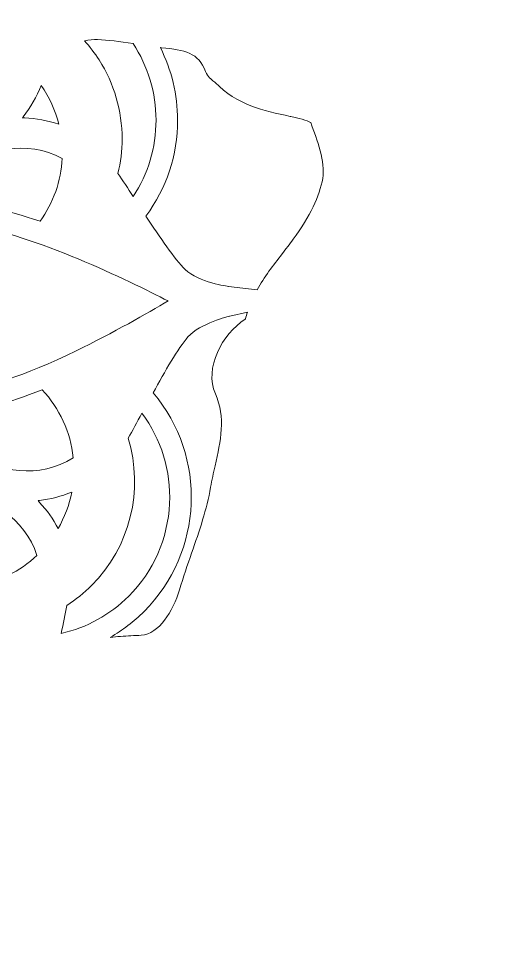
# Model space of a CAD drawing. Header units: millimetres. Extents: x -1844 to 2932, y -490 to 399.
# Drawn here: x 438.6 to 535.9, y -299.9 to -109.4 of the extents above; entities that cross this region are included whole.
import ezdxf

# ---------------------------------------------------------------- set-up
doc = ezdxf.new("R2010")
doc.units = ezdxf.units.MM
doc.header["$MEASUREMENT"] = 0
doc.layers.add('Layer 4', color=7, linetype='Continuous')

msp = doc.modelspace()

# ---------------------------------------------------------------- linework, layer by layer
at = {"layer": 'Layer 4', "lineweight": 0}
for points, knots in [([(535.91, 398.64), (290.42, 398.64), (91.41, 199.63), (91.41, -45.86), (91.41, -291.35), (290.42, -490.36), (535.91, -490.36), (781.4, -490.36), (980.41, -291.35), (980.41, -45.86), (980.41, 199.63), (781.4, 398.64), (535.91, 398.64)], [0, 0, 0, 0, 1, 1, 1, 2, 2, 2, 3, 3, 3, 4, 4, 4, 4]), ([(459.09, -141.29), (459.65, -138.97), (459.94, -136.57), (459.94, -134.17), (459.94, -128.4), (458.3, -122.77), (455.2, -117.92), (454.3, -116.52), (453.3, -115.2), (452.2, -113.97), (453.15, -113.8), (454.06, -113.69), (454.88, -113.72), (457.06, -113.83), (459.38, -114.09), (462.19, -114.54), (465.25, -119.2), (466.91, -124.65), (466.91, -130.3), (466.91, -135.93), (465.3, -141.33), (462.23, -146.02), (461.14, -144.34), (460.08, -142.73), (459.09, -141.29)], [0, 0, 0, 0, 1, 1, 1, 2, 2, 2, 3, 3, 3, 4, 4, 4, 5, 5, 5, 6, 6, 6, 7, 7, 7, 8, 8, 8, 8]), ([(501.19, -142.3), (500.59, -145.9), (498.55, -150.11), (495.13, -154.81), (494.39, -155.82), (493.6, -156.84), (492.83, -157.83), (491.02, -160.17), (489.17, -162.55), (487.69, -165.24), (487.69, -165.24), (481.81, -164.51), (481.81, -164.51), (481.75, -164.5), (475.63, -163.68), (472.94, -161.05), (470.69, -158.85), (467.73, -154.45), (464.85, -150.03), (469.1, -144.28), (471.35, -137.47), (471.35, -130.3), (471.35, -125.05), (470.11, -119.96), (467.8, -115.38), (467.88, -115.39), (467.97, -115.4), (468.05, -115.4), (472.86, -115.91), (475.65, -116.39), (477.12, -120.33), (477.51, -121.38), (478.3, -121.97), (478.82, -122.36), (478.92, -122.44), (479.07, -122.55), (479.11, -122.59), (483.48, -127.18), (489.07, -128.37), (494.47, -129.52), (494.47, -129.52), (494.63, -129.55), (494.63, -129.55), (497.31, -130.13), (498.34, -130.54), (498.72, -130.81), (500.1, -134.42), (501.76, -138.85), (501.19, -142.3)], [0, 0, 0, 0, 1, 1, 1, 2, 2, 2, 3, 3, 3, 4, 4, 4, 5, 5, 5, 6, 6, 6, 7, 7, 7, 8, 8, 8, 9, 9, 9, 10, 10, 10, 11, 11, 11, 12, 12, 12, 13, 13, 13, 14, 14, 14, 15, 15, 15, 16, 16, 16, 16]), ([(439.59, -129.62), (441.12, -127.69), (442.38, -125.49), (443.28, -123.17), (444.97, -125.59), (446.21, -128.3), (446.92, -131.16), (444.65, -130.4), (442.26, -129.95), (439.9, -129.86), (439.74, -129.85), (439.57, -129.85), (439.41, -129.85), (439.47, -129.77), (439.53, -129.69), (439.59, -129.62)], [0, 0, 0, 0, 1, 1, 1, 2, 2, 2, 3, 3, 3, 4, 4, 4, 5, 5, 5, 5]), ([(447.6, -138.17), (447.38, -142.85), (445.81, -147.29), (443.06, -151.09), (435.9, -148.65), (430.11, -147.41), (425.81, -147.41), (425.59, -147.41), (425.38, -147.41), (425.16, -147.42), (424.59, -147.44), (424, -147.47), (423.35, -147.52), (422.56, -147.01), (421.83, -146.55), (421.18, -146.14), (422.14, -144.73), (423.78, -142.8), (426.54, -140.63), (431.83, -136.45), (440.34, -134.13), (447.6, -138.17)], [0, 0, 0, 0, 1, 1, 1, 2, 2, 2, 3, 3, 3, 4, 4, 4, 5, 5, 5, 6, 6, 6, 7, 7, 7, 7]), ([(426.34, -185.82), (425.49, -185.84), (424.62, -185.84), (423.76, -185.81), (423.42, -185.18), (423.14, -184.67), (422.9, -184.27), (424.32, -182.9), (428.52, -177.9), (430.34, -175.72), (430.34, -175.72), (432.07, -173.65), (432.07, -173.65), (432.07, -173.65), (430.27, -171.65), (430.27, -171.65), (429, -170.24), (425.06, -165.87), (423.17, -163.98), (424.18, -162.28), (426.95, -156.37), (428.14, -153.8), (428.14, -153.8), (428.94, -152.07), (428.94, -152.07), (441.4, -153.63), (461.47, -163.42), (469.4, -167.5), (465.19, -170), (458.11, -174.05), (450.46, -177.76), (439.73, -182.94), (431.62, -185.66), (426.34, -185.82)], [0, 0, 0, 0, 1, 1, 1, 2, 2, 2, 3, 3, 3, 4, 4, 4, 5, 5, 5, 6, 6, 6, 7, 7, 7, 8, 8, 8, 9, 9, 9, 10, 10, 10, 11, 11, 11, 11]), ([(485.32, -171.2), (485.3, -171.23), (485.27, -171.27), (485.26, -171.27), (480.49, -174.3), (476.8, -181.34), (479.13, -186.6), (481.28, -191.47), (480.2, -196.3), (479.06, -201.41), (478.73, -202.85), (478.4, -204.34), (478.14, -205.83), (477.36, -210.36), (475.84, -214.72), (474.24, -219.35), (473.38, -221.81), (472.49, -224.36), (471.74, -226.92), (470.42, -231.39), (467.48, -236), (463.89, -236.25), (463.17, -236.3), (462.46, -236.34), (461.76, -236.38), (460.34, -236.45), (458.91, -236.53), (457.49, -236.7), (460.01, -235.25), (462.35, -233.47), (464.45, -231.37), (476.67, -219.15), (477.44, -199.51), (466.33, -186.38), (468.73, -182), (471.41, -177.27), (473.48, -174.91), (475.97, -172.07), (481.95, -170.66), (482.1, -170.63), (482.1, -170.63), (482.1, -170.63), (482.1, -170.63), (482.1, -170.63), (485.71, -169.83), (485.71, -169.83), (485.57, -170.28), (485.44, -170.73), (485.32, -171.2)], [0, 0, 0, 0, 1, 1, 1, 2, 2, 2, 3, 3, 3, 4, 4, 4, 5, 5, 5, 6, 6, 6, 7, 7, 7, 8, 8, 8, 9, 9, 9, 10, 10, 10, 11, 11, 11, 12, 12, 12, 13, 13, 13, 14, 14, 14, 15, 15, 15, 16, 16, 16, 16]), ([(427.78, -193.52), (427.5, -192.97), (426.87, -191.72), (426.11, -190.27), (426.24, -190.27), (426.36, -190.26), (426.48, -190.26), (430.7, -190.13), (436.42, -188.61), (443.48, -185.75), (447.08, -189.58), (449.33, -194.51), (449.88, -199.74), (442.96, -204.25), (434.34, -202.58), (428.78, -198.85), (428.1, -198.39), (427.45, -197.92), (426.84, -197.44), (426.84, -197.44), (429, -195.92), (429, -195.92), (429, -195.92), (427.78, -193.52), (427.78, -193.52)], [0, 0, 0, 0, 1, 1, 1, 2, 2, 2, 3, 3, 3, 4, 4, 4, 5, 5, 5, 6, 6, 6, 7, 7, 7, 8, 8, 8, 8]), ([(448.56, -230.12), (450.39, -228.95), (452.1, -227.57), (453.65, -226.03), (461.6, -218.07), (464.46, -206.49), (461.16, -195.72), (462.06, -194.17), (463, -192.47), (464.02, -190.61), (467.99, -195.93), (470, -202.47), (469.7, -209.17), (469.37, -216.37), (466.39, -223.14), (461.31, -228.22), (457.47, -232.07), (452.68, -234.71), (447.41, -235.91), (447.83, -233.89), (448.23, -231.93), (448.56, -230.12)], [0, 0, 0, 0, 1, 1, 1, 2, 2, 2, 3, 3, 3, 4, 4, 4, 5, 5, 5, 6, 6, 6, 7, 7, 7, 7]), ([(429.75, -226.05), (426.25, -218.91), (422.86, -213.78), (419.69, -210.8), (419.44, -210.56), (419.17, -210.31), (418.86, -210.04), (418.63, -209), (418.42, -208.05), (418.23, -207.21), (419.9, -206.89), (422.44, -206.69), (425.92, -207.1), (432.45, -207.88), (439.99, -212.11), (442.43, -219.83), (438.91, -223.15), (434.54, -225.29), (429.75, -226.05)], [0, 0, 0, 0, 1, 1, 1, 2, 2, 2, 3, 3, 3, 4, 4, 4, 5, 5, 5, 6, 6, 6, 6]), ([(442.98, -208.94), (442.87, -208.82), (442.76, -208.7), (442.64, -208.58), (442.74, -208.57), (442.84, -208.56), (442.94, -208.55), (445.18, -208.29), (447.45, -207.7), (449.58, -206.82), (449.07, -209.47), (448.12, -212.02), (446.78, -214.34), (445.76, -212.38), (444.46, -210.54), (442.98, -208.94)], [0, 0, 0, 0, 1, 1, 1, 2, 2, 2, 3, 3, 3, 4, 4, 4, 5, 5, 5, 5])]:
    msp.add_open_spline(points, degree=3, knots=knots, dxfattribs=at)

doc.saveas('drawing.dxf')
